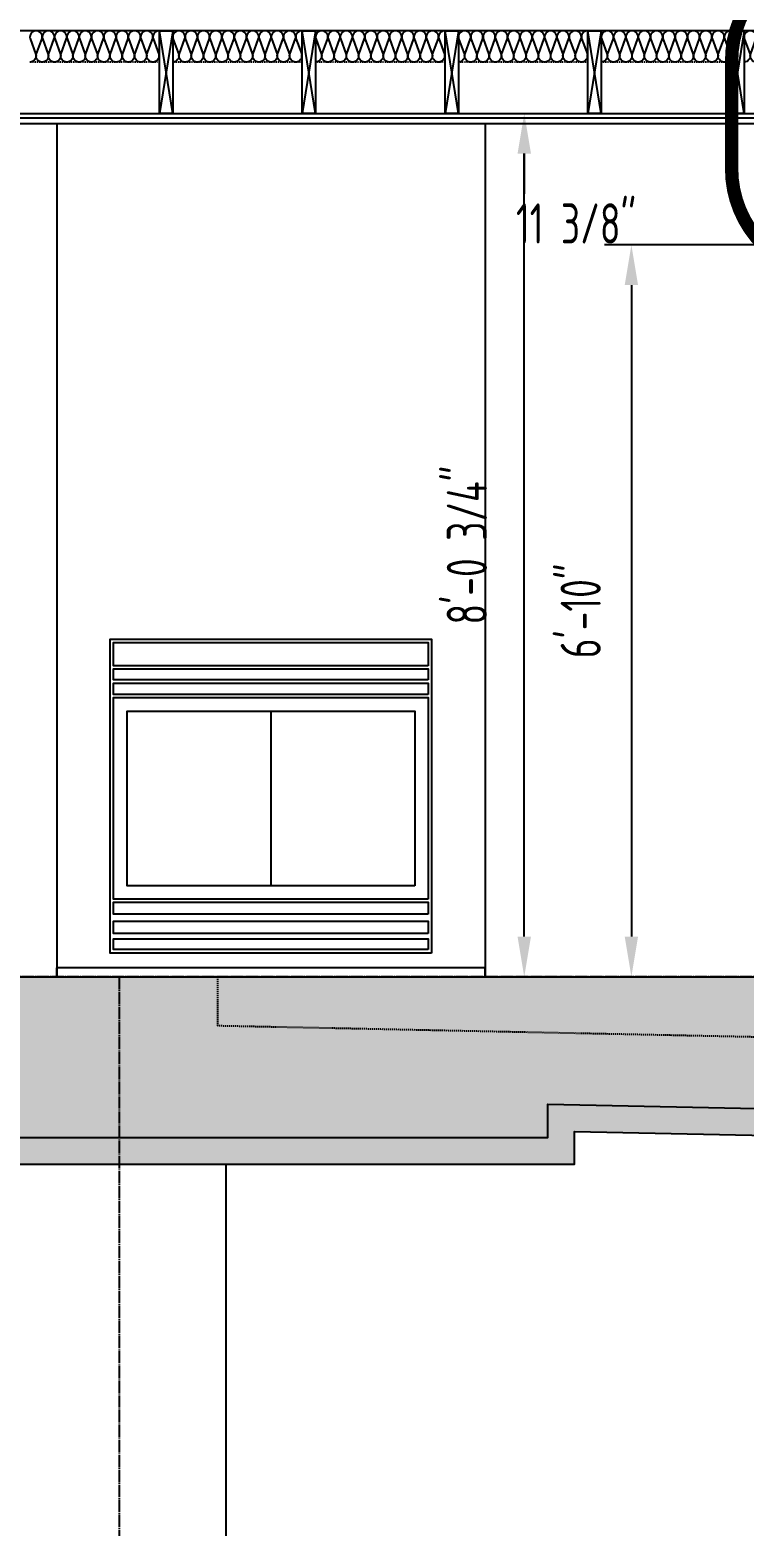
# Model space of a CAD drawing. Extents: x -2060 to 2145, y -590 to 992.
# Drawn here: x 1734 to 1814, y -149.4 to 18.3 of the extents above; entities that cross this region are included whole.
import ezdxf

# ---------------------------------------------------------------- set-up
doc = ezdxf.new("R2010")
doc.units = 0
doc.header["$MEASUREMENT"] = 0
doc.linetypes.add('GRIDLINE', pattern=[1.53125, 1.375, -0.0625, 0.03125, -0.0625])
doc.linetypes.add('HIDDEN2', pattern=[0.1875, 0.125, -0.0625])
doc.layers.get('0').update_dxf_attribs({"linetype": 'CONTINUOUS'})
doc.layers.get('DEFPOINTS').update_dxf_attribs({"linetype": 'CONTINUOUS'})
for name, color, linetype in [('3', 85, 'CONTINUOUS'), ('DETAIL', 171, 'CONTINUOUS'), ('DIMENSIONS', 20, 'CONTINUOUS'), ('FURNITURE', 51, 'CONTINUOUS'), ('GRIDLINES', 65, 'GRIDLINE'), ('HATCH', 92, 'CONTINUOUS'), ('HIDDEN', 64, 'HIDDEN2'), ('STAIRS', 101, 'CONTINUOUS'), ('TEXT', 82, 'CONTINUOUS'), ('WALL', 215, 'CONTINUOUS')]:
    doc.layers.add(name, color=color, linetype=linetype)
doc.styles.add('AT', font='architxt.shx', dxfattribs={"width": 0.8})
doc.dimstyles.new('DIM48', dxfattribs={"dimscale": 48, "dimtxt": 0.09375, "dimasz": 0.09375, "dimexe": 0.0625, "dimexo": 0.0625, "dimgap": 0.0625, "dimtad": 1, "dimtoh": 1, "dimdec": 3, "dimzin": 3, "dimdsep": 46, "dimlunit": 4, "dimtxsty": 'AT', "dimcen": 0.09375, "dimdle": 0.0625, "dimclrd": 256, "dimclre": 256, "dimclrt": 82, "dimadec": 0, "dimazin": 0, "dimtfac": 1, "dimtdec": 3, "dimtofl": 0, "dimtmove": 2, "dimatfit": 3, "dimfxl": 1, "dimfrac": 2, "dimtolj": 1, "dimtzin": 0, "dimlwd": -1, "dimlwe": -1, "dimarcsym": 0})

# ---------------------------------------------------------------- blocks, each defined once
blk = doc.blocks.new('*D112')
at = {"layer": 'DEFPOINTS', "color": 0, "transparency": 16777216}
for p in [(1823.39, -5.84), (1801.39, -87.84), (1801.39, -87.84)]:
    blk.add_point(p, dxfattribs=at)
at = {"layer": 'DIMENSIONS', "transparency": 16777216}
for p, q in [((1820.39, -5.84), (1798.39, -5.84)), ((1801.39, -10.34), (1801.39, -83.34))]:
    blk.add_line(p, q, dxfattribs=at)
for points in [[(1800.64, -10.34), (1802.14, -10.34), (1801.39, -5.84)], [(1800.64, -83.34), (1802.14, -83.34), (1801.39, -87.84)]]:
    blk.add_solid(points, dxfattribs=at)
at = {"layer": 'DIMENSIONS', "color": 82, "transparency": 16777216, "insert": (1795.71, -46.84), "char_height": 4.5, "attachment_point": 5, "rotation": 90, "style": 'AT'}
blk.add_mtext('\\A1;6\'-10"', dxfattribs=at)
blk = doc.blocks.new('*D84')
at = {"layer": 'DEFPOINTS', "color": 0, "transparency": 16777216}
for p in [(1789.39, 20.28), (1789.39, 20.28), (1789.39, 8.91)]:
    blk.add_point(p, dxfattribs=at)
at = {"layer": 'DIMENSIONS', "transparency": 16777216}
for p, q in [((1789.39, 24.78), (1789.39, 29.28)), ((1789.39, 4.41), (1789.39, -0.09))]:
    blk.add_line(p, q, dxfattribs=at)
for points in [[(1788.64, 24.78), (1790.14, 24.78), (1789.39, 20.28)], [(1788.64, 4.41), (1790.14, 4.41), (1789.39, 8.91)]]:
    blk.add_solid(points, dxfattribs=at)
at = {"layer": 'DIMENSIONS', "color": 82, "transparency": 16777216, "insert": (1795.2, -3.43), "char_height": 4.5, "attachment_point": 5, "style": 'AT'}
blk.add_mtext('\\A1;11 3/8"', dxfattribs=at)
blk = doc.blocks.new('*D85')
at = {"layer": 'DEFPOINTS', "color": 0, "transparency": 16777216}
for p in [(1789.39, 8.91), (1789.39, 8.91), (1789.39, -87.84)]:
    blk.add_point(p, dxfattribs=at)
at = {"layer": 'DIMENSIONS', "transparency": 16777216}
blk.add_line((1789.39, -83.34), (1789.39, 4.41), dxfattribs=at)
for points in [[(1788.64, 4.41), (1790.14, 4.41), (1789.39, 8.91)], [(1788.64, -83.34), (1790.14, -83.34), (1789.39, -87.84)]]:
    blk.add_solid(points, dxfattribs=at)
at = {"layer": 'DIMENSIONS', "color": 82, "transparency": 16777216, "insert": (1782.96, -39.47), "char_height": 4.5, "attachment_point": 5, "rotation": 90, "style": 'AT'}
blk.add_mtext('\\A1;8\'-0 3/4"', dxfattribs=at)
blk = doc.blocks.new('BATT')
blk.add_lwpolyline([(1, 0, 0.492581), (0.753, 0.19), (0.247, 0.007, -0.492581), (0, 0.197, -0.492581), (0.247, 0.387), (0.753, 0.203, 0.492581), (1, 0.394, 0.492581), (0.753, 0.584), (0.247, 0.4, -0.492581), (0, 0.59, -0.492581), (0.247, 0.781), (0.753, 0.597, 0.492581), (1, 0.787, 0.492581), (0.753, 0.978), (0.247, 0.794, -0.492581), (0, 0.984, -0.492581), (0.247, 1.174), (0.753, 0.991, 0.492581), (1, 1.181, 0.492581), (0.753, 1.371), (0.247, 1.188, -0.492581), (0, 1.378, -0.492581), (0.247, 1.568), (0.753, 1.384, 0.492581), (1, 1.575, 0.492581), (0.753, 1.765), (0.247, 1.581, -0.492581), (0, 1.771, -0.492581), (0.247, 1.962), (0.753, 1.778, 0.492581), (1, 1.968, 0.492581), (0.753, 2.158), (0.247, 1.975, -0.492581), (0, 2.165, -0.492581), (0.247, 2.355), (0.753, 2.172, 0.492581), (1, 2.362, 0.492581), (0.753, 2.552), (0.247, 2.369, -0.492581), (0, 2.559, -0.492581), (0.247, 2.749), (0.753, 2.565, 0.492581), (1, 2.756, 0.492581), (0.753, 2.946), (0.247, 2.762, -0.492581), (0, 2.952, -0.492581), (0.247, 3.143), (0.753, 2.959, 0.492581), (1, 3.149)], format="xyb")

msp = doc.modelspace()

# ---------------------------------------------------------------- hatches: boundary and pattern name
at = {"layer": 'HATCH'}
h = msp.add_hatch(dxfattribs=at)
h.set_pattern_fill('AR-CONC', color=256, scale=2, style=0)
h.set_pattern_definition([(51.1935, (-1201.539, 1962.286), (14.368233, -0.955977), [1.5, -16.5]), (356.1935, (-1201.539, 1962.286), (-3.08777, 14.98278), [1.2, -13.2]), (101.6449, (-1200.342, 1962.206), (11.280473, 14.026793), [1.274804, -14.02284]), (47.3777, (-1201.622, 1966.285), (21.40914, -2.865075), [2.25, -24.75]), (97.8291, (-1199.838, 1966.046), (18.2834, 19.86749), [1.9122, -21.03426]), (352.3777, (-1201.622, 1966.285), (18.28339, 19.8675), [1.8, -19.8]), (22.1935, (-1199.602, 1965.327), (12.103273, -7.801974), [1.5, -16.5]), (327.1935, (-1199.602, 1965.327), (4.56317, 14.601214), [1.2, -13.2]), (72.6449, (-1198.593, 1964.677), (16.66645, 6.799227), [1.274804, -14.02284]), (38.69349, (-1201.539, 1962.2857), (0.104469, 6.661498), [0, -13.04, 0, -13.4, 0, -13.25]), (8.6935, (-1201.539, 1962.286), (5.095947, 7.996111), [0, -7.64, 0, -12.74, 0, -5.05]), (328.69349, (-1205.998, 1962.193), (10.683528, -0.228622), [0, -5, 0, -15.6, 0, -20.7]), (318.6935, (-1207.9975, 1962.151), (11.619492, 2.244607), [0, -6.5, 0, -10.36, 0, -14.7])])
h.paths.add_polyline_path([(1492.0133, -95.8426), (1268.0134, -95.8426), (1268.0134, -105.8426), (1172.0134, -105.8426), (1172.0134, -100.8242), (1008.0134, -104.1042), (1008.0134, -96.1026), (1122.0134, -93.8226), (1122.0134, -87.8426), (1830.0134, -87.8426), (1830.0134, -94.9051), (2021.1988, -98.8881), (2021.1988, -106.8899), (1996.0133, -106.3652), (1996.0133, -116.3673), (1900.0133, -114.3673), (1900.0133, -104.3652), (1792.0133, -102.1152), (1792.0133, -105.8426), (1696.0133, -105.8426), (1696.0133, -95.8426), (1588.0133, -95.8426), (1588.0133, -105.8426), (1492.0133, -105.8426)])
h = msp.add_hatch(dxfattribs=at)
h.set_pattern_fill('AR-SAND', color=256, style=0)
h.set_pattern_definition([(37.5, (-1201.539, 1962.2857), (-0.06299336, 1.9268238), [0, -1.52, 0, -1.7, 0, -1.625]), (7.5, (-1201.539, 1962.2857), (1.7697767, 2.822146), [0, -0.82, 0, -1.37, 0, -0.525]), (327.5, (-1202.769, 1962.2857), (3.11414186, 0.00565905), [0, -0.5, 0, -1.8, 0, -2.35]), (317.5, (-1202.769, 1962.2857), (3.0061266, 0.8776756), [0, -0.25, 0, -1.18, 0, -1.35])])
h.paths.add_polyline_path([(1710.8307, -105.8426), (1792.0133, -105.8426), (1792.0133, -102.1152), (1878.0134, -103.9068), (1878.0134, -106.9075), (1795.0133, -105.1783), (1795.0133, -108.8426), (1710.8307, -108.8426)])

# ---------------------------------------------------------------- linework, layer by layer
at = {"layer": '3'}
msp.add_line((1530.0134, 7.7824), (1824.0134, 7.7824), dxfattribs=at)
at = {"layer": 'DETAIL'}
for points in [[(1750.0134, 18.1574), (1750.0134, 8.9074), (1748.5134, 8.9074), (1748.5134, 18.1574)], [(1766.0134, 18.1574), (1766.0134, 8.9074), (1764.5134, 8.9074), (1764.5134, 18.1574)], [(1782.0134, 18.1574), (1782.0134, 8.9074), (1780.5134, 8.9074), (1780.5134, 18.1574)], [(1798.0134, 18.1574), (1798.0134, 8.9074), (1796.5134, 8.9074), (1796.5134, 18.1574)], [(1814.0134, 18.1574), (1814.0134, 8.9074), (1812.5134, 8.9074), (1812.5134, 18.1574)]]:
    msp.add_lwpolyline(points, close=True, dxfattribs=at)
at = {"layer": 'FURNITURE'}
for p, q in [((1750.0134, 18.1574), (1748.5134, 8.9074)), ((1750.0134, 8.9074), (1748.5134, 18.1574)), ((1766.0134, 18.1574), (1764.5134, 8.9074)), ((1766.0134, 8.9074), (1764.5134, 18.1574)), ((1782.0134, 18.1574), (1780.5134, 8.9074)), ((1782.0134, 8.9074), (1780.5134, 18.1574)), ((1798.0134, 8.9074), (1796.5134, 18.1574)), ((1798.0134, 18.1574), (1796.5134, 8.9074)), ((1814.0134, 18.1574), (1812.5134, 8.9074)), ((1814.0134, 8.9074), (1812.5134, 18.1574)), ((1756.0133, -210.0816), (1756.0133, -108.8426))]:
    msp.add_line(p, q, dxfattribs=at)
at = {"layer": 'FURNITURE', "color": 11}
for p, q in [((1737.0134, 7.7824), (1737.0134, -87.8426)), ((1785.0134, 7.7824), (1785.0134, -87.8426)), ((1761.0134, -58.0593), (1761.0134, -77.6346)), ((1785.0134, -86.8426), (1737.0134, -86.8426)), ((1737.0134, -87.8426), (1737.0134, -86.8426)), ((1785.0134, -87.8426), (1785.0134, -86.8426))]:
    msp.add_line(p, q, dxfattribs=at)
for points in [[(1779.0134, -85.1765), (1743.0134, -85.1765), (1743.0134, -50.0086), (1779.0134, -50.0086)], [(1778.6384, -52.9937), (1743.3884, -52.9937), (1743.3884, -50.3836), (1778.6384, -50.3836)], [(1778.6384, -54.5835), (1743.3884, -54.5835), (1743.3884, -53.341), (1778.6384, -53.341)], [(1778.6384, -56.2121), (1743.3884, -56.2121), (1743.3884, -54.9308), (1778.6384, -54.9308)], [(1778.6384, -79.1346), (1743.3884, -79.1346), (1743.3884, -56.5593), (1778.6384, -56.5593)], [(1777.1384, -77.6346), (1744.8884, -77.6346), (1744.8884, -58.0593), (1777.1384, -58.0593)], [(1778.6384, -80.822), (1743.3884, -80.822), (1743.3884, -79.4818), (1778.6384, -79.4818)], [(1778.6384, -83.003), (1743.3884, -83.003), (1743.3884, -81.6028), (1778.6384, -81.6028)], [(1778.6384, -84.8015), (1743.3884, -84.8015), (1743.3884, -83.5867), (1778.6384, -83.5867)]]:
    msp.add_lwpolyline(points, close=True, dxfattribs=at)
at = {"layer": 'GRIDLINES'}
for p, q in [((2144.8737, -87.8426), (912.0134, -87.8426)), ((1744.0134, -87.8426), (1744.0134, -286.9852))]:
    msp.add_line(p, q, dxfattribs=at)
at = {"layer": 'HATCH'}
for points in [[(1748.5134, 18.1566, 0.01202375), (1748.4803, 18.1574, 0.4925808), (1747.8145, 17.2914), (1748.4571, 15.5234, -0.4925808), (1747.7914, 14.6574, -0.4925808), (1747.1256, 15.5234), (1747.7682, 17.2914, 0.4925808), (1747.1025, 18.1574, 0.4925808), (1746.4367, 17.2914), (1747.0793, 15.5234, -0.4925808), (1746.4136, 14.6574, -0.4925808), (1745.7478, 15.5234), (1746.3904, 17.2914, 0.4925808), (1745.7247, 18.1574, 0.4925808), (1745.0589, 17.2914), (1745.7015, 15.5234, -0.4925808), (1745.0358, 14.6574)], [(1764.5134, 18.1566, 0.01202375), (1764.4803, 18.1574, 0.4925808), (1763.8145, 17.2914), (1764.4571, 15.5234, -0.4925808), (1763.7914, 14.6574, -0.4925808), (1763.1256, 15.5234), (1763.7682, 17.2914, 0.4925808), (1763.1025, 18.1574, 0.4925808), (1762.4367, 17.2914), (1763.0793, 15.5234, -0.4925808), (1762.4136, 14.6574, -0.4925808), (1761.7478, 15.5234), (1762.3904, 17.2914, 0.4925808), (1761.7247, 18.1574, 0.4925808), (1761.0589, 17.2914), (1761.7015, 15.5234, -0.4925808), (1761.0358, 14.6574)], [(1780.5134, 18.1566, 0.01202375), (1780.4803, 18.1574, 0.4925808), (1779.8145, 17.2914), (1780.4571, 15.5234, -0.4925808), (1779.7914, 14.6574, -0.4925808), (1779.1256, 15.5234), (1779.7682, 17.2914, 0.4925808), (1779.1025, 18.1574, 0.4925808), (1778.4367, 17.2914), (1779.0793, 15.5234, -0.4925808), (1778.4136, 14.6574, -0.4925808), (1777.7478, 15.5234), (1778.3904, 17.2914, 0.4925808), (1777.7247, 18.1574, 0.4925808), (1777.0589, 17.2914), (1777.7015, 15.5234, -0.4925808), (1777.0358, 14.6574)], [(1796.5134, 18.1566, 0.01202375), (1796.4803, 18.1574, 0.4925808), (1795.8145, 17.2914), (1796.4571, 15.5234, -0.4925808), (1795.7914, 14.6574, -0.4925808), (1795.1256, 15.5234), (1795.7682, 17.2914, 0.4925808), (1795.1025, 18.1574, 0.4925808), (1794.4367, 17.2914), (1795.0793, 15.5234, -0.4925808), (1794.4136, 14.6574, -0.4925808), (1793.7478, 15.5234), (1794.3904, 17.2914, 0.4925808), (1793.7247, 18.1574, 0.4925808), (1793.0589, 17.2914), (1793.7015, 15.5234, -0.4925808), (1793.0358, 14.6574)], [(1812.5134, 18.1566, 0.01202375), (1812.4803, 18.1574, 0.4925808), (1811.8145, 17.2914), (1812.4571, 15.5234, -0.4925808), (1811.7914, 14.6574, -0.4925808), (1811.1256, 15.5234), (1811.7682, 17.2914, 0.4925808), (1811.1025, 18.1574, 0.4925808), (1810.4367, 17.2914), (1811.0793, 15.5234, -0.4925808), (1810.4136, 14.6574, -0.4925808), (1809.7478, 15.5234), (1810.3904, 17.2914, 0.4925808), (1809.7247, 18.1574, 0.4925808), (1809.0589, 17.2914), (1809.7015, 15.5234, -0.4925808), (1809.0358, 14.6574)], [(1748.5134, 15.1353, -0.14380825), (1748.5034, 15.5234), (1748.5134, 15.5508)], [(1764.5134, 15.1353, -0.14380825), (1764.5034, 15.5234), (1764.5134, 15.5508)], [(1780.5134, 15.1353, -0.14380825), (1780.5034, 15.5234), (1780.5134, 15.5508)], [(1796.5134, 15.1353, -0.14380825), (1796.5034, 15.5234), (1796.5134, 15.5508)], [(1812.5134, 15.1353, -0.14380825), (1812.5034, 15.5234), (1812.5134, 15.5508)]]:
    msp.add_lwpolyline(points, format="xyb", dxfattribs=at)
at = {"layer": 'HIDDEN', "ltscale": 0.25}
for p, q in [((1748.5134, 14.6574), (1734.0134, 14.6574)), ((1764.5134, 14.6574), (1750.0134, 14.6574)), ((1780.5134, 14.6574), (1766.0134, 14.6574)), ((1796.5134, 14.6574), (1782.0134, 14.6574)), ((1812.5134, 14.6574), (1798.0134, 14.6574))]:
    msp.add_line(p, q, dxfattribs=at)
at = {"layer": 'HIDDEN'}
for p in [(1755.0134, -87.8426), (1830.0134, -94.9051)]:
    msp.add_line(p, (1755.0134, -93.3426), dxfattribs=at)
at = {"layer": 'STAIRS'}
for p, q in [((1828.5134, 18.1574), (1122.0134, 18.1574)), ((1524.5134, 8.9074), (1830.0134, 8.9074)), ((1530.0134, 8.4074), (1824.0134, 8.4074))]:
    msp.add_line(p, q, dxfattribs=at)
at = {"layer": 'STAIRS', "flags": 128}
msp.add_lwpolyline([(1074.0134, -102.7842), (1074.0134, -105.7848), (1169.0134, -103.8848), (1169.0134, -108.8426), (1271.0134, -108.8426), (1271.0134, -98.8426), (1489.0133, -98.8426), (1489.0132, -108.8426), (1591.0133, -108.8426), (1591.0133, -98.8426), (1693.0133, -98.8426), (1693.0133, -108.8426), (1795.0133, -108.8426), (1795.0133, -105.1783), (1878.0134, -106.9075), (1878.0134, -103.9068)], dxfattribs=at)
at = {"layer": 'TEXT', "linetype": 'Continuous', "const_width": 1.5, "flags": 128}
msp.add_lwpolyline([(1833.4111, 26.8001), (1824.6205, 26.8001, 0.41421356), (1812.6205, 14.8001), (1812.6205, 2.687, 0.41421356), (1824.6205, -9.313), (1833.4111, -9.313, 0.41421356), (1845.4111, 2.687), (1845.4111, 14.8001, 0.41421356)], format="xyb", close=True, dxfattribs=at)
at = {"layer": 'WALL'}
msp.add_line((1122.0134, -87.8426), (1830.0134, -87.8426), dxfattribs=at)
at = {"layer": 'WALL', "flags": 128}
msp.add_lwpolyline([(1016.0134, -103.9442), (1172.0134, -100.8242), (1172.0134, -105.8426), (1268.0134, -105.8426), (1268.0134, -95.8426), (1492.0134, -95.8426), (1492.0133, -105.8426), (1588.0133, -105.8426), (1588.0133, -95.8426), (1696.0133, -95.8426), (1696.0133, -105.8426), (1792.0133, -105.8426), (1792.0133, -102.1152), (1900.0133, -104.3652)], dxfattribs=at)

# ---------------------------------------------------------------- block references
at = {"layer": 'HATCH', "xscale": -3.5, "yscale": 3.5, "zscale": 3.5, "rotation": 90}
for p in [(1745.0358, 18.1574), (1761.0358, 18.1574), (1777.0358, 18.1574), (1793.0358, 18.1574), (1809.0358, 18.1574), (1825.0358, 18.1574)]:
    msp.add_blockref('BATT', p, dxfattribs=at)

# ---------------------------------------------------------------- dimensions: what is measured, and where the dimension line sits
at = {"layer": 'DIMENSIONS'}
dim = msp.add_linear_dim(base=(1789.3884, 20.2824), p1=(1789.3884, 8.9074), p2=(1789.3884, 20.2824), angle=90, dimstyle='DIM48', dxfattribs=at)
dim.commit()
dim.dimension.update_dxf_attribs({"geometry": '*D84', "text_midpoint": (1795.2009, -3.4253), "dimtype": 160})
for base, p1, p2, picture, middle in [((1789.3884, 8.9074), (1789.3884, -87.8426), (1789.3884, 8.9074), '*D85', (1782.9598, -39.4676)), ((1801.3884, -87.8426), (1823.3884, -5.8426), (1801.3884, -87.8426), '*D112', (1795.7098, -46.8426))]:
    dim = msp.add_linear_dim(base=base, p1=p1, p2=p2, angle=90, dimstyle='DIM48', dxfattribs=at)
    dim.commit()
    dim.dimension.update_dxf_attribs({"geometry": picture, "text_midpoint": middle})

doc.saveas('drawing.dxf')
